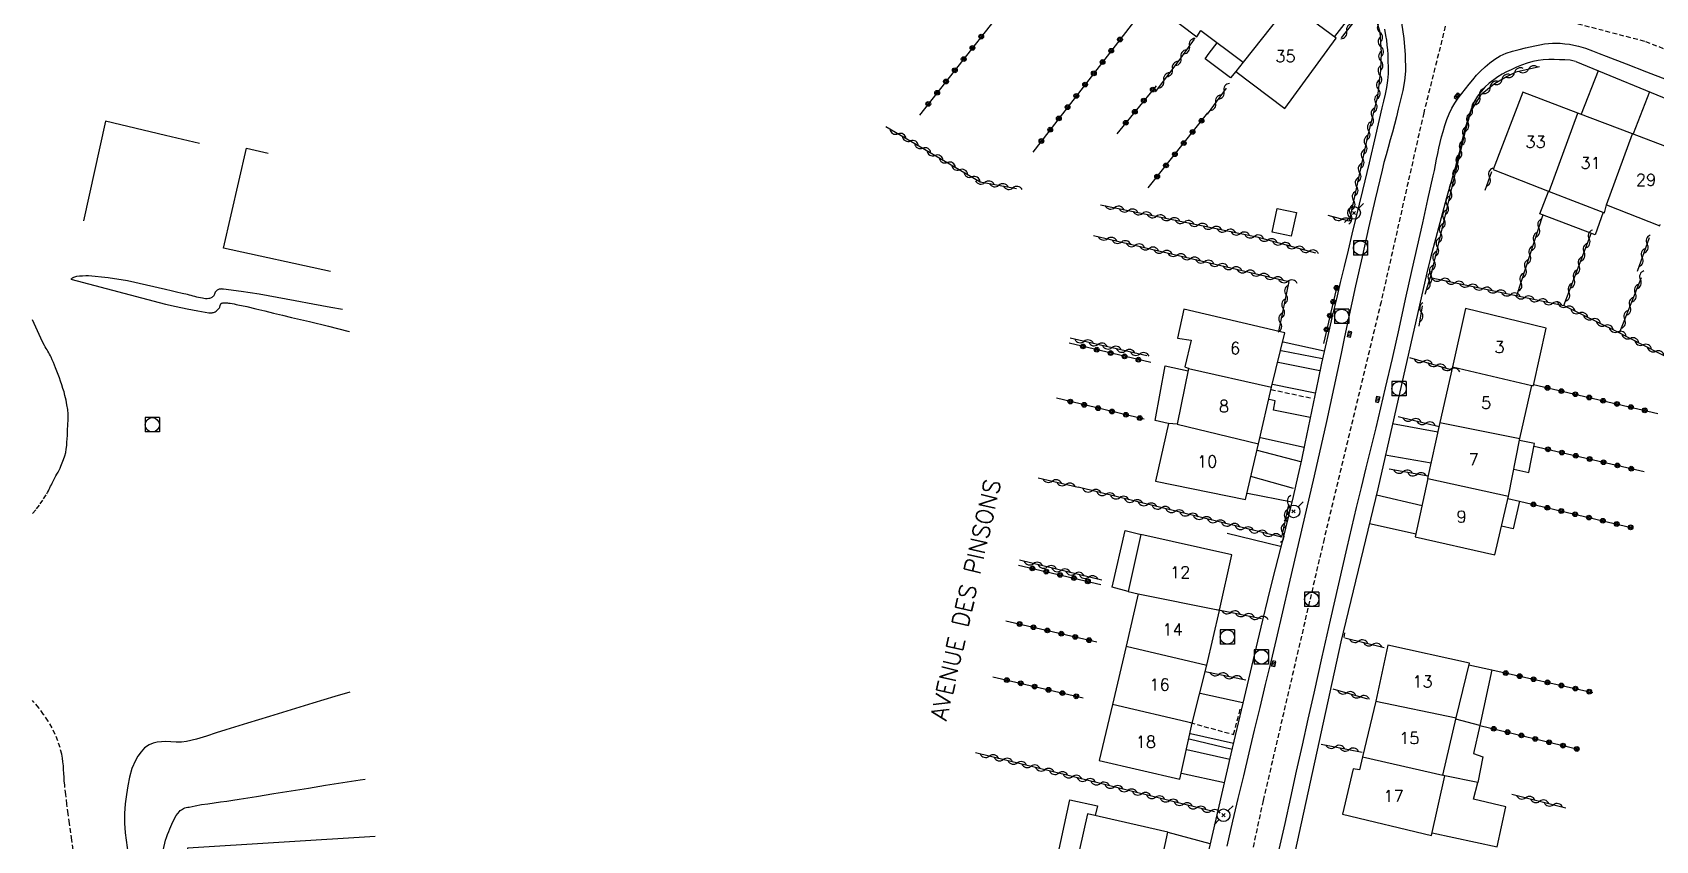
# Model space of a CAD drawing. Header units: millimetres. Extents: x 149998 to 151001, y 150999 to 152001.
# Drawn here: x 150000 to 150170.7, y 151510.6 to 151595.7 of the extents above; entities that cross this region are included whole.
import ezdxf
from ezdxf.enums import TextEntityAlignment as Align

# ---------------------------------------------------------------- set-up
doc = ezdxf.new("R2010")
doc.units = ezdxf.units.MM
doc.linetypes.add('DASHED', pattern=[0.75, 0.5, -0.25])
doc.layers.get('0').update_dxf_attribs({"linetype": 'CONTINUOUS'})
for name, color, linetype in [('W0001', 6, 'DASHED'), ('W0014', 7, 'CONTINUOUS'), ('W0017', 7, 'CONTINUOUS'), ('W0070', 7, 'DASHED'), ('W0101', 7, 'CONTINUOUS'), ('W0104', 1, 'CONTINUOUS'), ('W0112', 1, 'DASHED'), ('W0211', 2, 'CONTINUOUS'), ('W0214', 2, 'CONTINUOUS'), ('W0310', 3, 'CONTINUOUS'), ('W0323', 7, 'CONTINUOUS'), ('W0333', 7, 'CONTINUOUS'), ('W0401', 7, 'CONTINUOUS'), ('W0420', 7, 'CONTINUOUS'), ('W0473', 7, 'CONTINUOUS'), ('W0989', 7, 'CONTINUOUS'), ('W0991', 7, 'CONTINUOUS'), ('W1102', 7, 'CONTINUOUS')]:
    doc.layers.add(name, color=color, linetype=linetype)
doc.styles.get("Standard").update_dxf_attribs({"font": 'romans.shx', "width": 0.85})

# ---------------------------------------------------------------- blocks, each defined once
blk = doc.blocks.new('T420')
for p, q in [((0.75, 0.75), (-0.75, 0.75)), ((-0.75, 0.75), (-0.75, -0.75)), ((0.75, 0.75), (0.75, -0.75)), ((0.75, -0.75), (-0.75, -0.75))]:
    blk.add_line(p, q)
blk.add_ellipse((0, 0), major_axis=(-0.53, 0.53), ratio=1, start_param=3.926991, end_param=10.210176)
blk = doc.blocks.new('T401')
for p, q in [((-0.3, 0.3), (0, 0.3)), ((-0.3, -0.25), (-0.3, 0.3)), ((-0.3, 0.15), (0, 0.15)), ((-0.3, 0), (0, 0)), ((0, 0.3), (0, -0.25)), ((-0.3, -0.15), (0, -0.15)), ((-0.3, -0.25), (-0.3, -0.3)), ((-0.3, -0.3), (0, -0.3)), ((0, -0.3), (0, -0.25))]:
    blk.add_line(p, q)
blk = doc.blocks.new('T473')
for p, q in [((-0.166667, 0.166667), (0.166667, -0.166667)), ((-0.166667, -0.166667), (0.166667, 0.166667)), ((0.500001, 0.500001), (1.000002, 1.000002)), ((-1.000002, -1.000002), (-0.500001, -0.500001))]:
    blk.add_line(p, q)
blk.add_ellipse((0, 0), major_axis=(0.471405, 0.471405), ratio=1, start_param=5.4977871438, end_param=11.780972451)
blk = doc.blocks.new('t310o')
at = {"color": 0, "linetype": 'Continuous'}
for centre, start, end in [((-0.5, 0.38), 216.8699, 323.1304), ((0.5, -0.37), 36.8699, 143.1303)]:
    blk.add_arc(centre, 0.625, start, end, dxfattribs=at)
blk = doc.blocks.new('t323o')
at = {"color": 0, "linetype": 'Continuous'}
for radius in [0.25, 0.15]:
    blk.add_circle((0, 0), radius, dxfattribs=at)

msp = doc.modelspace()

# ---------------------------------------------------------------- linework, layer by layer
at = {"layer": 'W0001'}
for points in [[(150149.52, 151599.95), (150146.34, 151587.21), (150141.85, 151567.31), (150135.86, 151542.38), (150129.45, 151514.84), (150123.58, 151487.78), (150121.35, 151477.53)], [(150223.9, 151572.93), (150197.4, 151583.85), (150169.58, 151594.72), (150149.52, 151599.95)]]:
    msp.add_lwpolyline(points, dxfattribs=at)
at = {"layer": 'W0014'}
for points in [[(150143.99, 151596.69), (150144.26, 151595.01), (150144.4, 151593.3), (150144.41, 151591.6), (150144.32, 151590.58), (150144.13, 151589.57), (150143.89, 151588.57), (150143.66, 151587.58), (150143.47, 151586.78), (150143.26, 151585.97), (150143.05, 151585.17), (150142.82, 151584.37), (150142.6, 151583.57), (150142.38, 151582.77), (150142.16, 151581.97), (150141.96, 151581.17), (150141.23, 151578.13), (150140.53, 151575.09), (150139.86, 151572.04), (150139.18, 151569), (150138.79, 151567.22), (150138.4, 151565.43), (150138.02, 151563.65), (150137.64, 151561.87), (150137.26, 151560.09), (150136.88, 151558.3), (150136.49, 151556.52), (150136.1, 151554.74), (150134.8, 151549.01), (150133.48, 151543.29), (150132.15, 151537.56), (150130.81, 151531.84), (150130.24, 151529.44), (150129.67, 151527.04), (150129.09, 151524.65), (150128.52, 151522.25), (150127.94, 151519.85), (150127.37, 151517.46), (150126.8, 151515.06), (150126.23, 151512.66), (150125.63, 151510.05)], [(150142.22, 151596.02), (150142.33, 151595.34), (150142.41, 151594.84), (150142.47, 151594.34), (150142.52, 151593.84), (150142.55, 151593.34), (150142.58, 151592.66), (150142.6, 151591.98), (150142.59, 151591.3), (150142.54, 151590.62), (150142.44, 151589.88), (150142.28, 151589.16), (150142.11, 151588.44), (150141.94, 151587.72), (150141.28, 151584.82), (150140.59, 151581.93), (150139.89, 151579.04), (150139.2, 151576.15), (150138.79, 151574.45), (150138.38, 151572.75), (150137.97, 151571.05), (150137.56, 151569.35), (150137.15, 151567.65), (150136.74, 151565.94), (150136.35, 151564.24), (150135.96, 151562.53), (150135.59, 151560.85), (150135.23, 151559.16), (150134.88, 151557.47), (150134.54, 151555.78), (150134.19, 151554.09), (150133.84, 151552.4), (150133.48, 151550.71), (150133.11, 151549.02), (150132.6, 151546.84), (150132.08, 151544.67), (150131.54, 151542.49), (150131, 151540.32), (150130.45, 151538.15), (150129.9, 151535.98), (150129.37, 151533.81), (150128.84, 151531.63), (150127.44, 151525.7), (150126.05, 151519.76), (150124.68, 151513.81), (150123.32, 151507.87)], [(150131.15, 151509.69), (150131.76, 151512.43), (150132.37, 151515.18), (150132.97, 151517.92), (150133.58, 151520.66), (150134.18, 151523.41), (150134.8, 151526.15), (150135.66, 151529.98), (150136.53, 151533.82), (150137.4, 151537.65), (150138.28, 151541.47), (150138.78, 151543.57), (150139.28, 151545.67), (150139.79, 151547.77), (150140.3, 151549.86), (150140.81, 151551.96), (150141.32, 151554.06), (150141.82, 151556.16), (150142.32, 151558.26), (150143.04, 151561.37), (150143.74, 151564.48), (150144.43, 151567.6), (150145.13, 151570.71), (150145.68, 151573.18), (150146.23, 151575.64), (150146.78, 151578.1), (150147.33, 151580.56), (150147.46, 151581.15), (150147.58, 151581.73), (150147.7, 151582.32), (150147.81, 151582.91), (150147.94, 151583.5), (150148.07, 151584.08), (150148.21, 151584.67), (150148.37, 151585.24), (150148.56, 151585.87), (150148.76, 151586.49), (150149, 151587.1), (150149.28, 151587.68), (150149.6, 151588.23), (150149.96, 151588.74), (150150.35, 151589.23), (150150.73, 151589.72), (150151.11, 151590.21), (150151.49, 151590.69), (150151.89, 151591.16), (150152.32, 151591.6), (150152.79, 151592.04), (150153.29, 151592.47), (150153.81, 151592.85), (150154.37, 151593.19), (150155.02, 151593.47), (150155.69, 151593.68), (150156.37, 151593.86), (150157.04, 151594.03), (150157.54, 151594.15), (150158.04, 151594.27), (150158.54, 151594.37), (150159.05, 151594.45), (150159.46, 151594.5), (150159.87, 151594.52), (150160.28, 151594.53), (150160.69, 151594.52), (150161.17, 151594.48), (150161.66, 151594.42), (150162.13, 151594.33), (150162.61, 151594.22), (150163.35, 151594), (150164.08, 151593.73), (150164.8, 151593.44), (150165.52, 151593.16), (150167.64, 151592.35), (150169.76, 151591.53), (150171.88, 151590.7)], [(150162.29, 151592.59), (150161.74, 151592.74), (150161.18, 151592.78), (150160.61, 151592.78), (150160.07, 151592.8), (150159.49, 151592.82), (150158.92, 151592.78), (150158.36, 151592.7), (150157.8, 151592.59), (150157.21, 151592.44), (150156.64, 151592.23), (150156.09, 151592), (150155.54, 151591.74), (150155.06, 151591.51), (150154.59, 151591.27), (150154.14, 151591), (150153.7, 151590.69), (150153.23, 151590.31), (150152.78, 151589.9), (150152.37, 151589.45), (150152, 151588.96), (150151.69, 151588.44), (150151.45, 151587.88), (150151.24, 151587.31), (150151.05, 151586.74), (150150.76, 151585.82), (150150.51, 151584.88), (150150.28, 151583.93), (150150.05, 151582.99), (150149.63, 151581.41), (150149.19, 151579.84), (150148.75, 151578.26), (150148.32, 151576.69), (150147.88, 151575.12), (150147.46, 151573.54), (150147.05, 151571.96), (150146.66, 151570.37)], [(150162.34, 151592.59), (150173.25, 151588.1), (150190.72, 151581.28), (150208.74, 151574.72)], [(150131.21, 151502), (150137.64, 151531.55), (150141.53, 151547.64), (150146.71, 151570.37)]]:
    msp.add_lwpolyline(points, dxfattribs=at)
at = {"layer": 'W0017'}
for points in [[(150140.93, 151600.37), (150136.96, 151595.22)], [(150164.7, 151591.62), (150162.89, 151587.07)], [(150170.07, 151589.41), (150168.38, 151584.98)], [(150131.33, 151562.2), (150135.68, 151561.35)], [(150135.86, 151562.11), (150131.55, 151563.08)], [(150135.4, 151560.06), (150131.02, 151560.95)], [(150134.4, 151555.14), (150130.55, 151555.92), (150130.72, 151556.91), (150130.08, 151557.05)], [(150134.91, 151557.7), (150130.43, 151558.61)], [(150143.04, 151554.51), (150147.82, 151553.63)], [(150129.17, 151553.05), (150133.77, 151552.02)], [(150133.43, 151550.47), (150128.86, 151551.68)], [(150142.29, 151551.21), (150147.11, 151550.39)], [(150132.63, 151547.66), (150128.16, 151548.93)], [(150127.8, 151547.19), (150132.45, 151546.28)], [(150146.19, 151545.85), (150141.37, 151546.98)], [(150140.65, 151543.98), (150145.56, 151542.89)], [(150131.29, 151541.58), (150125.66, 151542.93)], [(150127.32, 151525.12), (150122.82, 151526.11)], [(150121.68, 151521.34), (150126.19, 151520.26)], [(150126.32, 151520.83), (150121.79, 151521.85)], [(150125.93, 151519.16), (150121.42, 151520.19)], [(150120.86, 151517.72), (150125.37, 151516.74)], [(150123.88, 151510.28), (150119.47, 151511.49)]]:
    msp.add_lwpolyline(points, dxfattribs=at)
at = {"layer": 'W0070'}
for points in [[(150000, 151545.04), (150000.01, 151545.05), (150000.43, 151545.53), (150000.81, 151546.05), (150001.17, 151546.58), (150001.5, 151547.11), (150001.59, 151547.27), (150001.68, 151547.43), (150001.76, 151547.59), (150001.84, 151547.75), (150001.91, 151547.91), (150001.99, 151548.07), (150002.07, 151548.23), (150002.15, 151548.39), (150002.25, 151548.59), (150002.36, 151548.8), (150002.47, 151549), (150002.58, 151549.2), (150002.69, 151549.41), (150002.8, 151549.61), (150002.9, 151549.82), (150002.99, 151550.03), (150003.14, 151550.38), (150003.28, 151550.74), (150003.4, 151551.1), (150003.5, 151551.47), (150003.56, 151551.83), (150003.6, 151552.19), (150003.62, 151552.55), (150003.64, 151552.91), (150003.67, 151553.25), (150003.68, 151553.59), (150003.7, 151553.93), (150003.71, 151554.27), (150003.72, 151554.42), (150003.73, 151554.57), (150003.74, 151554.73), (150003.75, 151554.88), (150003.76, 151555.04), (150003.77, 151555.19), (150003.76, 151555.35), (150003.76, 151555.5), (150003.71, 151556), (150003.63, 151556.49), (150003.54, 151556.97), (150003.42, 151557.46), (150003.32, 151557.84), (150003.21, 151558.21), (150003.08, 151558.59), (150002.95, 151558.96), (150002.83, 151559.31), (150002.7, 151559.66), (150002.56, 151560.01), (150002.43, 151560.36), (150002.32, 151560.65), (150002.21, 151560.93), (150002.09, 151561.22), (150001.96, 151561.5), (150001.88, 151561.65), (150001.8, 151561.81), (150001.71, 151561.96), (150001.62, 151562.11), (150001.53, 151562.27), (150001.44, 151562.42), (150001.35, 151562.57), (150001.27, 151562.73), (150001.07, 151563.11), (150000.89, 151563.49), (150000.71, 151563.88), (150000.53, 151564.26), (150000.35, 151564.65), (150000.18, 151565.04), (150000, 151565.41)], [(150004.37, 151508.93), (150004.13, 151510.69), (150003.9, 151512.44), (150003.76, 151513.45), (150003.63, 151514.46), (150003.5, 151515.47), (150003.39, 151516.48), (150003.35, 151516.89), (150003.32, 151517.29), (150003.3, 151517.69), (150003.28, 151518.1), (150003.25, 151518.5), (150003.21, 151518.91), (150003.16, 151519.31), (150003.08, 151519.71), (150002.9, 151520.42), (150002.66, 151521.12), (150002.39, 151521.81), (150002.07, 151522.48), (150001.64, 151523.21), (150001.17, 151523.91), (150000.66, 151524.59), (150000.12, 151525.24), (150000, 151525.37)]]:
    msp.add_lwpolyline(points, dxfattribs=at)
at = {"layer": 'W0101'}
for points in [[(150117.45, 151598.99), (150122.48, 151595.19), (150122.88, 151595.86)], [(150137.12, 151595.06), (150132.21, 151598.67)], [(150122.88, 151595.86), (150127.36, 151592.54)], [(150126.56, 151591.55), (150131.72, 151587.67), (150137.12, 151595.06)], [(150162.54, 151587.18), (150156.76, 151589.38), (150153.64, 151581.24), (150159.52, 151578.92)], [(150168.29, 151584.99), (150162.54, 151587.18)], [(150173.9, 151582.86), (150168.29, 151584.99)], [(150159.52, 151578.92), (150159.52, 151578.92), (150165.37, 151576.69), (150165.56, 151577.52)], [(150165.56, 151577.52), (150171.18, 151575.33), (150171.21, 151575.46)], [(150130.33, 151558.34), (150130.32, 151558.35), (150131.74, 151564.04), (150121.09, 151566.55), (150120.45, 151563.48), (150121.88, 151563.27), (150121.21, 151560.47), (150121.62, 151560.29), (150121.6, 151560.3)], [(150150.72, 151566.62), (150149.38, 151560.47)], [(150157.71, 151558.52), (150157.88, 151558.5), (150159.23, 151564.53), (150150.72, 151566.62)], [(150149.38, 151560.47), (150148.04, 151554.61)], [(150121.6, 151560.3), (150120.41, 151554.44), (150120.42, 151554.45)], [(150128.97, 151552.36), (150128.97, 151552.37), (150130.33, 151558.34)], [(150156.46, 151552.92), (150157.71, 151558.52)], [(150119.48, 151554.52), (150118.13, 151548.46), (150127.59, 151546.53)], [(150148.04, 151554.61), (150146.75, 151548.73), (150146.76, 151548.73)], [(150127.59, 151546.53), (150128.97, 151552.36)], [(150155.24, 151546.86), (150156.46, 151552.92)], [(150146.76, 151548.73), (150145.44, 151542.6), (150153.81, 151540.69), (150155.24, 151546.86)], [(150124.86, 151534.88), (150126.16, 151540.71), (150116.58, 151542.83), (150115.25, 151536.85)], [(150116.3, 151536.59), (150115.03, 151531.09)], [(150123.52, 151529.1), (150124.86, 151534.84), (150124.86, 151534.88)], [(150115.03, 151531.09), (150113.59, 151524.95)], [(150142.57, 151531.18), (150141.31, 151525.31)], [(150149.76, 151523.54), (150149.76, 151523.53), (150151.14, 151529.29), (150142.57, 151531.18)], [(150122, 151522.99), (150123.52, 151529.1)], [(150113.59, 151524.95), (150112.21, 151519.07), (150120.67, 151517.09)], [(150141.31, 151525.31), (150139.9, 151519.46)], [(150120.67, 151517.09), (150122, 151522.99)], [(150148.34, 151517.53), (150149.76, 151523.54)], [(150139.9, 151519.46), (150139.58, 151518.07), (150138.92, 151518.18), (150137.8, 151513.4), (150147.14, 151511.18), (150148.55, 151517.45)], [(150118.14, 151505.53), (150119.43, 151511.51), (150110.98, 151513.45), (150109.68, 151507.66), (150109.69, 151507.66)]]:
    msp.add_lwpolyline(points, dxfattribs=at)
at = {"layer": 'W0104'}
for points in [[(150126.56, 151591.55), (150126.56, 151591.54), (150126.02, 151590.87), (150123.35, 151592.88), (150123.76, 151593.49), (150124.61, 151594.58)], [(150127.36, 151592.54), (150126.56, 151591.55)], [(150165.21, 151576.75), (150165.2, 151576.75), (150164.36, 151574.37), (150158.56, 151576.58), (150159.47, 151578.94), (150159.48, 151578.93)], [(150119.48, 151554.52), (150119.47, 151554.53), (150118.1, 151554.84), (150119.14, 151560.59), (150121.55, 151560.05), (150121.55, 151560.05)], [(150120.42, 151554.45), (150119.48, 151554.52)], [(150155.81, 151549.7), (150157.41, 151549.36), (150158, 151552.4), (150156.42, 151552.71)], [(150155.18, 151546.62), (150155.18, 151546.62), (150156.42, 151546.34), (150155.74, 151543.42), (150154.51, 151543.7), (150154.51, 151543.7)], [(150115.25, 151536.85), (150115.25, 151536.85), (150113.56, 151537.3), (150114.95, 151543.26), (150116.63, 151542.82), (150116.62, 151542.82)], [(150115.25, 151536.85), (150116.3, 151536.59)], [(150151.1, 151529.12), (150151.09, 151529.13), (150153.5, 151528.59), (150152.24, 151522.75)], [(150152.24, 151522.75), (150149.73, 151523.42), (150149.73, 151523.42)], [(150152.24, 151522.75), (150152.23, 151522.75), (150151.57, 151519.8), (150152.56, 151519.45), (150152.02, 151516.75), (150152.02, 151516.75)], [(150147.21, 151511.46), (150147.21, 151511.46), (150154.08, 151509.97), (150154.96, 151514.19), (150151.59, 151514.98), (150152.02, 151516.75), (150148.55, 151517.45)], [(150148.55, 151517.45), (150148.34, 151517.53)], [(150109.63, 151507.41), (150109.63, 151507.41), (150107.62, 151507.94), (150109.12, 151514.91), (150112.01, 151514.3), (150111.77, 151513.27), (150111.77, 151513.27)]]:
    msp.add_lwpolyline(points, dxfattribs=at)
msp.add_lwpolyline([(150130.94, 151577.14), (150132.94, 151576.72), (150132.41, 151574.21), (150130.41, 151574.64)], close=True, dxfattribs=at)
at = {"layer": 'W0112'}
for points in [[(150130.27, 151558.11), (150134.53, 151557.18)], [(150138, 151532.49), (150137.9, 151531.81)], [(150121.78, 151523.04), (150126.34, 151521.79), (150127.06, 151524.51)]]:
    msp.add_lwpolyline(points, dxfattribs=at)
at = {"layer": 'W0211'}
for points in [[(150004.04, 151569.69), (150014, 151567.07)], [(150014, 151567.07), (150015.13, 151566.82), (150016.27, 151566.59), (150017.41, 151566.37), (150018.55, 151566.17), (150018.59, 151566.16), (150018.64, 151566.15), (150018.68, 151566.15), (150018.73, 151566.15), (150018.81, 151566.15), (150018.89, 151566.16), (150018.97, 151566.18), (150019.05, 151566.2), (150019.14, 151566.24), (150019.23, 151566.28), (150019.32, 151566.33), (150019.4, 151566.39), (150019.48, 151566.46), (150019.55, 151566.53), (150019.62, 151566.61), (150019.68, 151566.7), (150019.7, 151566.74), (150019.71, 151566.79), (150019.72, 151566.83), (150019.73, 151566.88), (150019.74, 151566.92), (150019.75, 151566.97), (150019.77, 151567.01), (150019.79, 151567.05), (150019.81, 151567.08), (150019.83, 151567.11), (150019.86, 151567.14), (150019.89, 151567.16), (150019.93, 151567.18), (150019.97, 151567.19), (150020.02, 151567.2), (150020.06, 151567.2), (150020.15, 151567.21), (150020.24, 151567.21), (150020.33, 151567.21), (150020.42, 151567.2), (150020.52, 151567.2), (150020.62, 151567.19), (150020.72, 151567.18), (150020.81, 151567.16), (150021.01, 151567.13), (150021.21, 151567.09), (150021.41, 151567.05), (150021.61, 151567.01), (150022.56, 151566.81), (150023.5, 151566.59), (150024.44, 151566.37), (150025.37, 151566.14), (150026.31, 151565.91), (150027.25, 151565.68), (150028.19, 151565.46), (150029.13, 151565.24), (150031.14, 151564.76), (150033.16, 151564.24), (150033.35, 151564.2)], [(150014, 151510.66), (150014.11, 151510.97), (150014.22, 151511.27), (150014.33, 151511.58), (150014.45, 151511.88), (150014.65, 151512.36), (150014.87, 151512.83), (150015.13, 151513.28), (150015.45, 151513.69), (150015.55, 151513.79), (150015.66, 151513.87), (150015.77, 151513.94), (150015.89, 151514), (150016.04, 151514.06), (150016.18, 151514.1), (150016.33, 151514.13), (150016.48, 151514.16), (150017.13, 151514.29), (150017.79, 151514.41), (150018.45, 151514.51), (150019.11, 151514.61), (150019.77, 151514.7), (150020.43, 151514.79), (150021.09, 151514.88), (150021.74, 151514.98), (150023.56, 151515.27), (150025.38, 151515.57), (150027.2, 151515.86), (150029.02, 151516.16), (150030.84, 151516.45), (150032.66, 151516.75), (150034.48, 151517.03), (150034.98, 151517.11)], [(150012.12, 151502.44), (150014, 151510.66)]]:
    msp.add_lwpolyline(points, dxfattribs=at)
at = {"layer": 'W0214'}
for points in [[(150014, 151568.6), (150012, 151569.07), (150009.98, 151569.51), (150007.95, 151569.86), (150005.89, 151570.07), (150005.82, 151570.07), (150005.75, 151570.07), (150005.68, 151570.06), (150005.61, 151570.06), (150005.28, 151570.03), (150004.96, 151570.01), (150004.63, 151569.97), (150004.31, 151569.88), (150004.23, 151569.84), (150004.16, 151569.8), (150004.1, 151569.75), (150004.04, 151569.69)], [(150032.61, 151566.52), (150031.38, 151566.73), (150029.5, 151567.08), (150027.62, 151567.44), (150025.75, 151567.79), (150023.86, 151568.12), (150021.97, 151568.41), (150020.08, 151568.65), (150020.01, 151568.66), (150019.94, 151568.66), (150019.88, 151568.67), (150019.81, 151568.66), (150019.73, 151568.65), (150019.65, 151568.64), (150019.57, 151568.62), (150019.5, 151568.59), (150019.42, 151568.54), (150019.35, 151568.47), (150019.29, 151568.4), (150019.23, 151568.33), (150019.21, 151568.29), (150019.19, 151568.25), (150019.17, 151568.2), (150019.16, 151568.16), (150019.15, 151568.11), (150019.13, 151568.07), (150019.11, 151568.03), (150019.09, 151567.99), (150019.04, 151567.93), (150018.99, 151567.88), (150018.94, 151567.83), (150018.88, 151567.79), (150018.8, 151567.74), (150018.72, 151567.71), (150018.63, 151567.68), (150018.54, 151567.66), (150018.37, 151567.65), (150018.2, 151567.65), (150018.03, 151567.67), (150017.87, 151567.7), (150017.67, 151567.73), (150017.47, 151567.77), (150017.28, 151567.82), (150017.09, 151567.87), (150016.9, 151567.93), (150016.7, 151567.98), (150016.51, 151568.03), (150016.32, 151568.08), (150015.74, 151568.2), (150015.16, 151568.33), (150014.58, 151568.47), (150014, 151568.6)], [(150033.37, 151526.26), (150031.79, 151525.8), (150029.5, 151525.1), (150027.21, 151524.38), (150024.92, 151523.67), (150022.62, 151522.97), (150020.33, 151522.28), (150019.31, 151521.96), (150018.29, 151521.62), (150017.26, 151521.31), (150016.21, 151521.06), (150015.66, 151521), (150015.1, 151520.99), (150014.55, 151521.02), (150014, 151521.04)], [(150014, 151521.04), (150013.56, 151521.02), (150013.12, 151520.97), (150012.68, 151520.87), (150012.27, 151520.7), (150011.8, 151520.38), (150011.42, 151519.98), (150011.1, 151519.53), (150010.83, 151519.06), (150010.46, 151518.2), (150010.21, 151517.31), (150010.03, 151516.4), (150009.89, 151515.49), (150009.76, 151514.48), (150009.68, 151513.47), (150009.67, 151512.46), (150009.74, 151511.44), (150010.08, 151509.13), (150010.59, 151506.85), (150011.27, 151504.62), (150012.12, 151502.44)]]:
    msp.add_lwpolyline(points, dxfattribs=at)
at = {"layer": 'W0310'}
for points in [[(150137.69, 151595.08), (150140.74, 151598.97), (150141.26, 151597.27), (150141.73, 151595.7), (150141.86, 151593.56), (150141.78, 151591.71), (150141.48, 151588.92), (150140.45, 151584.89), (150138.5, 151575.81), (150136.3, 151576.41)], [(150122.21, 151594.94), (150120.59, 151592.72), (150118.09, 151589.43)], [(150158.53, 151592.05), (150156.04, 151591.5), (150155.12, 151591.03), (150153.78, 151590.27), (150152.32, 151589.06), (150151.31, 151587.41), (150150.65, 151585.15), (150147, 151569.86), (150147.01, 151569.87), (150161.09, 151566.92), (150166.58, 151564.24), (150180.09, 151557.32)], [(150125.57, 151589.81), (150123.56, 151587.06)], [(150089.75, 151585.75), (150099.7, 151579.95), (150103.49, 151579.23)], [(150153.46, 151580.99), (150152.76, 151579.02)], [(150112.35, 151577.53), (150128.78, 151574.14), (150134.95, 151572.46)], [(150158.88, 151576.46), (150156.09, 151567.96)], [(150111.62, 151574.29), (150132.15, 151569.45), (150131.05, 151564.2)], [(150161.09, 151566.92), (150163.96, 151574.52)], [(150168.83, 151570.56), (150170.08, 151574.07)], [(150146.49, 151568.12), (150147, 151569.86)], [(150166.93, 151564.06), (150169.24, 151569.88)], [(150146.19, 151566.88), (150145.82, 151564.75)], [(150117.23, 151561.65), (150109.16, 151563.51)], [(150144.84, 151561.46), (150149.31, 151560.17)], [(150143.65, 151555.24), (150147.95, 151554.21)], [(150105.8, 151548.8), (150110, 151547.8)], [(150146.8, 151548.98), (150142.69, 151549.71)], [(150132.13, 151545.95), (150131.38, 151542.54), (150110, 151547.8)], [(150112.48, 151538.03), (150103.83, 151540.14)], [(150124.59, 151534.94), (150129.26, 151534)], [(150138.05, 151531.98), (150142.19, 151530.94)], [(150123.35, 151528.42), (150127.62, 151527.54)], [(150136.79, 151526.59), (150140.44, 151525.54)], [(150124.34, 151513.65), (150109.07, 151517.45), (150099.21, 151519.88)], [(150135.55, 151520.77), (150139.88, 151519.93)], [(150155.62, 151515.5), (150161.3, 151514.06)]]:
    msp.add_lwpolyline(points, dxfattribs=at)
at = {"layer": 'W0323'}
for points in [[(150105.69, 151602.7), (150093.31, 151586.97)], [(150117.24, 151598.6), (150105.21, 151583.06)], [(150118.18, 151590.06), (150114.06, 151585)], [(150117.37, 151579.32), (150123.62, 151587.19)], [(150137.24, 151569.08), (150135.79, 151562.95)], [(150117.62, 151560.92), (150109.04, 151562.98)], [(150116.95, 151554.98), (150107.71, 151557.17)], [(150157.9, 151558.61), (150170.95, 151555.58)], [(150157.95, 151552.14), (150169.52, 151549.45)], [(150156.42, 151546.34), (150168.16, 151543.58)], [(150103.71, 151539.62), (150112.36, 151537.59)], [(150102.37, 151533.75), (150111.96, 151531.53)], [(150153.5, 151528.59), (150164.12, 151526.22)], [(150101.03, 151527.86), (150110.53, 151525.64)], [(150152.24, 151522.75), (150162.72, 151520.2)]]:
    msp.add_lwpolyline(points, dxfattribs=at)
at = {"layer": 'W0333'}
for points in [[(150014, 151584.83), (150007.7, 151586.31), (150005.37, 151575.84)], [(150017.57, 151583.99), (150014, 151584.83)], [(150031.35, 151570.51), (150020.08, 151572.98), (150022.52, 151583.47), (150024.79, 151582.96)], [(150017.37, 151495.75), (150016.33, 151509.87), (150036.03, 151511.1)]]:
    msp.add_lwpolyline(points, dxfattribs=at)
at = {"layer": 'W1102'}
for points in [[(150132.21, 151598.67), (150127.36, 151592.54)], [(150159.52, 151578.92), (150162.54, 151587.18)], [(150165.56, 151577.52), (150168.29, 151584.99)], [(150149.38, 151560.47), (150157.71, 151558.52)], [(150121.6, 151560.3), (150130.33, 151558.34)], [(150120.42, 151554.45), (150128.97, 151552.36)], [(150148.04, 151554.61), (150156.46, 151552.92)], [(150146.76, 151548.73), (150155.24, 151546.86)], [(150116.3, 151536.59), (150124.86, 151534.88)], [(150115.03, 151531.09), (150123.52, 151529.1)], [(150122, 151522.99), (150113.59, 151524.95)], [(150141.31, 151525.31), (150149.76, 151523.54)], [(150139.9, 151519.46), (150148.34, 151517.53)]]:
    msp.add_lwpolyline(points, dxfattribs=at)

# ---------------------------------------------------------------- block references
at = {"layer": 'W0310'}
for p, rotation in [((150138.24, 151595.79), 51.94303522776548), ((150141.73, 151595.66), 273.623178813296), ((150121.69, 151594.23), 233.8502162696882), ((150141.82, 151594.17), 273.623178813296), ((150120.8, 151593.01), 233.8502162696882), ((150141.82, 151592.67), 267.5653165392646), ((150118.99, 151590.62), 232.7810462228519), ((150119.9, 151591.82), 232.7810462228519), ((150141.72, 151591.17), 263.8314737200667), ((150154.57, 151590.72), 209.8417035576037), ((150155.89, 151591.43), 206.8606415691538), ((150157.35, 151591.79), 192.3920230581846), ((150125.33, 151589.48), 233.7760023989292), ((150141.56, 151589.68), 263.8314737200667), ((150152.22, 151588.9), 238.7064653273931), ((150153.33, 151589.89), 219.5343046324041), ((150124.45, 151588.27), 233.7760023989292), ((150140.93, 151586.76), 255.6264710576424), ((150141.3, 151588.21), 255.6264710576424), ((150151.44, 151587.62), 238.7064653273931), ((150140.55, 151585.3), 255.6264710576424), ((150150.96, 151586.2), 253.5787976975946), ((150091.04, 151584.99), 329.7657659211408), ((150092.34, 151584.24), 329.7657659211408), ((150140.22, 151583.84), 257.8845687893135), ((150150.55, 151584.76), 256.5718809409831), ((150093.64, 151583.48), 329.7657659211408), ((150094.93, 151582.72), 329.7657659211408), ((150096.23, 151581.97), 329.7657659211408), ((150139.91, 151582.37), 257.8845687893135), ((150149.86, 151581.84), 256.5718809409831), ((150150.21, 151583.3), 256.5718809409831), ((150097.52, 151581.21), 329.7657659211408), ((150098.82, 151580.46), 329.7657659211408), ((150139.59, 151580.91), 257.8845687893135), ((150149.51, 151580.38), 256.5718809409831), ((150153.26, 151580.43), 250.2947088287319), ((150100.17, 151579.86), 349.3581866805099), ((150101.65, 151579.58), 349.3581866805099), ((150103.12, 151579.3), 349.3581866805099), ((150139.28, 151579.44), 257.8845687893135), ((150149.16, 151578.92), 256.5718809409831), ((150113.82, 151577.22), 348.3447855443438), ((150138.65, 151576.51), 257.8845687893135), ((150138.96, 151577.97), 257.8845687893135), ((150148.81, 151577.46), 256.5718809409831), ((150115.29, 151576.92), 348.3447855443438), ((150116.76, 151576.62), 348.3447855443438), ((150118.23, 151576.31), 348.3447855443438), ((150119.7, 151576.01), 348.3447855443438), ((150121.17, 151575.71), 348.3447855443438), ((150122.64, 151575.41), 348.3447855443438), ((150137.74, 151576.01), 164.7646893100883), ((150148.46, 151576), 256.5718809409831), ((150158.43, 151575.09), 251.8386098493422), ((150113.08, 151573.95), 346.7175584502391), ((150124.11, 151575.1), 348.3447855443438), ((150125.58, 151574.8), 348.3447855443438), ((150127.04, 151574.5), 348.3447855443438), ((150128.51, 151574.19), 348.3447855443438), ((150129.96, 151573.82), 344.7920447761007), ((150147.77, 151573.09), 256.5718809409831), ((150148.12, 151574.54), 256.5718809409831), ((150157.96, 151573.66), 251.8386098493422), ((150163.74, 151573.93), 69.30044758604814), ((150169.84, 151573.39), 70.2944004784298), ((150114.54, 151573.6), 346.7175584502391), ((150116, 151573.26), 346.7175584502391), ((150117.46, 151572.92), 346.7175584502391), ((150118.92, 151572.57), 346.7175584502391), ((150120.38, 151572.23), 346.7175584502391), ((150131.41, 151573.42), 344.7920447761007), ((150132.86, 151573.03), 344.7920447761007), ((150134.31, 151572.64), 344.7920447761007), ((150147.42, 151571.63), 256.5718809409831), ((150157.5, 151572.24), 251.8386098493422), ((150163.21, 151572.53), 69.30044758604814), ((150169.33, 151571.98), 70.2944004784298), ((150121.84, 151571.88), 346.7175584502391), ((150123.3, 151571.54), 346.7175584502391), ((150124.76, 151571.19), 346.7175584502391), ((150126.22, 151570.85), 346.7175584502391), ((150127.67, 151570.5), 346.7175584502391), ((150147.07, 151570.17), 256.5718809409831), ((150157.03, 151570.81), 251.8386098493422), ((150162.15, 151569.72), 69.30044758604814), ((150162.68, 151571.13), 69.30044758604814), ((150129.13, 151570.16), 346.7175584502391), ((150130.59, 151569.81), 346.7175584502391), ((150132.05, 151569.47), 346.7175584502391), ((150131.86, 151568.07), 258.1240049845288), ((150146.91, 151569.56), 73.92899365574068), ((150148.16, 151569.63), 348.1611936210685), ((150149.63, 151569.32), 348.1611936210685), ((150151.09, 151569.01), 348.1611936210685), ((150152.56, 151568.7), 348.1611936210685), ((150156.56, 151569.39), 251.8386098493422), ((150161.62, 151568.32), 69.30044758604814), ((150168.59, 151568.24), 68.29547144862694), ((150169.14, 151569.64), 68.29547144862694), ((150131.55, 151566.61), 258.1240049845288), ((150154.03, 151568.4), 348.1611936210685), ((150155.5, 151568.09), 348.1611936210685), ((150156.97, 151567.78), 348.1611936210685), ((150158.43, 151567.47), 348.1611936210685), ((150159.9, 151567.16), 348.1611936210685), ((150161.35, 151566.79), 334.0258220321988), ((150168.04, 151566.85), 68.29547144862694), ((150131.24, 151565.14), 258.1240049845288), ((150146.08, 151566.23), 260.0750619593217), ((150162.7, 151566.13), 334.0258220321988), ((150164.04, 151565.48), 334.0258220321988), ((150167.48, 151565.46), 68.29547144862694), ((150165.39, 151564.82), 334.0258220321988), ((150166.74, 151564.16), 332.85934081711), ((150168.07, 151563.47), 332.85934081711), ((150110.62, 151563.17), 167.0436324286195), ((150112.08, 151562.84), 167.0436324286195), ((150113.54, 151562.5), 167.0436324286195), ((150115, 151562.16), 167.0436324286195), ((150116.47, 151561.83), 167.0436324286195), ((150169.41, 151562.79), 332.85934081711), ((150170.74, 151562.11), 332.85934081711), ((150146.28, 151561.04), 343.8092673819972), ((150147.72, 151560.63), 343.8092673819972), ((150149.16, 151560.21), 343.8092673819972), ((150145.11, 151554.89), 346.6147097156022), ((150146.57, 151554.54), 346.6147097156022), ((150107.26, 151548.45), 346.5364313418604), ((150108.72, 151548.1), 346.5364313418604), ((150144.17, 151549.45), 169.8116830013076), ((150145.64, 151549.18), 169.8116830013076), ((150111.46, 151547.44), 166.1897393529388), ((150112.92, 151547.08), 166.1897393529388), ((150114.37, 151546.72), 166.1897393529388), ((150115.83, 151546.36), 166.1897393529388), ((150132.13, 151545.95), 257.5531273192246), ((150117.29, 151546.01), 166.1897393529388), ((150118.74, 151545.65), 166.1897393529388), ((150120.2, 151545.29), 166.1897393529388), ((150121.66, 151544.93), 166.1897393529388), ((150131.81, 151544.48), 257.5531273192246), ((150123.11, 151544.57), 166.1897393529388), ((150124.57, 151544.22), 166.1897393529388), ((150126.03, 151543.86), 166.1897393529388), ((150127.48, 151543.5), 166.1897393529388), ((150128.94, 151543.14), 166.1897393529388), ((150131.49, 151543.02), 257.5531273192246), ((150130.4, 151542.78), 166.1897393529388), ((150105.28, 151539.78), 166.3066132819605), ((150106.74, 151539.43), 166.3066132819605), ((150108.2, 151539.07), 166.3066132819605), ((150109.66, 151538.72), 166.3066132819605), ((150111.11, 151538.36), 166.3066132819605), ((150126.06, 151534.64), 348.7089520933661), ((150127.53, 151534.35), 348.7089520933661), ((150129, 151534.05), 348.7089520933661), ((150139.5, 151531.61), 345.8759743815758), ((150140.96, 151531.25), 345.8759743815758), ((150124.82, 151528.12), 348.3709029629234), ((150126.29, 151527.81), 348.3709029629234), ((150138.23, 151526.17), 343.9468235750094), ((150139.67, 151525.76), 343.9468235750094), ((150100.66, 151519.52), 166.1369824417032), ((150102.12, 151519.16), 166.1369824417032), ((150137.03, 151520.49), 348.9092779982782), ((150138.5, 151520.2), 348.9092779982782), ((150103.58, 151518.81), 166.1369824417032), ((150105.03, 151518.45), 166.1369824417032), ((150106.49, 151518.09), 166.1369824417032), ((150107.95, 151517.73), 166.1369824417032), ((150109.4, 151517.37), 166.0458762762803), ((150110.86, 151517.01), 166.0458762762803), ((150112.31, 151516.64), 166.0458762762803), ((150113.77, 151516.28), 166.0458762762803), ((150115.22, 151515.92), 166.0458762762803), ((150116.68, 151515.56), 166.0458762762803), ((150118.14, 151515.2), 166.0458762762803), ((150119.59, 151514.84), 166.0458762762803), ((150121.05, 151514.47), 166.0458762762803), ((150122.5, 151514.11), 166.0458762762803), ((150157.07, 151515.13), 345.725954126063), ((150158.53, 151514.76), 345.725954126063), ((150159.98, 151514.39), 345.725954126063), ((150123.96, 151513.75), 166.0458762762803)]:
    msp.add_blockref('t310o', p, dxfattribs=dict(at, rotation=rotation))
at = {"layer": 'W0323'}
for p, rotation in [((150099.8, 151595.22), 231.792132790435), ((150114.39, 151594.92), 232.2595156377898), ((150097.95, 151592.86), 231.792132790435), ((150098.87, 151594.04), 231.792132790435), ((150112.56, 151592.55), 232.2595156377898), ((150113.47, 151593.73), 232.2595156377898), ((150097.02, 151591.68), 231.792132790435), ((150111.64, 151591.36), 232.2595156377898), ((150095.16, 151589.32), 231.792132790435), ((150096.09, 151590.5), 231.792132790435), ((150110.72, 151590.18), 232.2595156377898), ((150117.84, 151589.65), 230.8714330672804), ((150094.23, 151588.14), 231.792132790435), ((150108.88, 151587.8), 232.2595156377898), ((150109.8, 151588.99), 232.2595156377898), ((150116.9, 151588.49), 230.8714330672804), ((150107.96, 151586.62), 232.2595156377898), ((150115, 151586.16), 230.8714330672804), ((150115.95, 151587.32), 230.8714330672804), ((150122.97, 151586.37), 51.54051337104588), ((150106.13, 151584.24), 232.2595156377898), ((150107.05, 151585.43), 232.2595156377898), ((150121.1, 151584.02), 51.54051337104588), ((150122.03, 151585.2), 51.54051337104588), ((150120.17, 151582.85), 51.54051337104588), ((150119.23, 151581.67), 51.54051337104588), ((150118.3, 151580.5), 51.54051337104588), ((150137.17, 151568.79), 256.6512728866603), ((150136.82, 151567.33), 256.6512728866603), ((150136.48, 151565.87), 256.6512728866603), ((150136.13, 151564.41), 256.6512728866603), ((150110.5, 151562.63), 166.4588075252953), ((150111.95, 151562.28), 166.4588075252953), ((150113.41, 151561.93), 166.4588075252953), ((150114.87, 151561.58), 166.4588075252953), ((150116.33, 151561.23), 166.4588075252953), ((150109.17, 151556.82), 166.6401441168389), ((150159.36, 151558.27), 346.9583809384105), ((150160.82, 151557.93), 346.9583809384105), ((150162.29, 151557.59), 346.9583809384105), ((150163.75, 151557.25), 346.9583809384105), ((150165.21, 151556.91), 346.9583809384105), ((150110.63, 151556.48), 166.6401441168389), ((150112.09, 151556.13), 166.6401441168389), ((150113.55, 151555.78), 166.6401441168389), ((150115.01, 151555.44), 166.6401441168389), ((150116.47, 151555.09), 166.6401441168389), ((150166.67, 151556.57), 346.9583809384105), ((150168.13, 151556.24), 346.9583809384105), ((150169.59, 151555.9), 346.9583809384105), ((150159.41, 151551.8), 346.9257577840229), ((150160.87, 151551.46), 346.9257577840229), ((150162.33, 151551.12), 346.9257577840229), ((150163.79, 151550.78), 346.9257577840229), ((150165.25, 151550.44), 346.9257577840229), ((150166.71, 151550.1), 346.9257577840229), ((150168.17, 151549.76), 346.9257577840229), ((150157.88, 151546), 346.7543416283276), ((150159.34, 151545.65), 346.7543416283276), ((150160.8, 151545.31), 346.7543416283276), ((150162.26, 151544.97), 346.7543416283276), ((150163.72, 151544.62), 346.7543416283276), ((150165.18, 151544.28), 346.7543416283276), ((150166.64, 151543.94), 346.7543416283276), ((150168.1, 151543.59), 346.7543416283276), ((150105.17, 151539.27), 346.8386237901923), ((150106.63, 151538.93), 346.8386237901923), ((150108.09, 151538.59), 346.8386237901923), ((150109.55, 151538.25), 346.8386237901923), ((150111.01, 151537.91), 346.8386237901923), ((150103.83, 151533.42), 346.9256658748819), ((150105.29, 151533.08), 346.9256658748819), ((150106.75, 151532.74), 346.9256658748819), ((150108.22, 151532.4), 346.9256658748819), ((150109.68, 151532.06), 346.9256658748819), ((150111.14, 151531.72), 346.9256658748819), ((150154.97, 151528.26), 347.4300658856695), ((150156.43, 151527.93), 347.4300658856695), ((150102.49, 151527.52), 346.8326537640154), ((150103.95, 151527.18), 346.8326537640154), ((150105.41, 151526.83), 346.8326537640154), ((150106.87, 151526.49), 346.8326537640154), ((150108.33, 151526.15), 346.8326537640154), ((150157.89, 151527.61), 347.4300658856695), ((150159.36, 151527.28), 347.4300658856695), ((150160.82, 151526.95), 347.4300658856695), ((150162.29, 151526.63), 347.4300658856695), ((150163.75, 151526.3), 347.4300658856695), ((150109.79, 151525.81), 346.8326537640154), ((150153.7, 151522.4), 346.3165031411904), ((150155.16, 151522.04), 346.3165031411904), ((150156.61, 151521.69), 346.3165031411904), ((150158.07, 151521.33), 346.3165031411904), ((150159.53, 151520.98), 346.3165031411904), ((150160.99, 151520.62), 346.3165031411904), ((150162.44, 151520.27), 346.3165031411904)]:
    msp.add_blockref('t323o', p, dxfattribs=dict(at, rotation=rotation))
at = {"layer": 'W0401'}
for p, rotation in [((150149.97, 151588.89), 322.5439153652833), ((150138.38, 151563.93), 167.9411047660894), ((150141.64, 151557.03), 346.7399228255297), ((150130.41, 151529.26), 166.6530403716517)]:
    msp.add_blockref('T401', p, dxfattribs=dict(at, rotation=rotation))
at = {"layer": 'W0420'}
for p in [(150139.69, 151572.99), (150137.71, 151565.79), (150143.75, 151558.18), (150012.6, 151554.38), (150134.56, 151536.01), (150125.69, 151532.05), (150129.27, 151529.96)]:
    msp.add_blockref('T420', p, dxfattribs=at)
at = {"layer": 'W0473'}
for p in [(150139.01, 151576.67), (150132.65, 151545.27), (150125.28, 151513.3)]:
    msp.add_blockref('T473', p, dxfattribs=at)

# ---------------------------------------------------------------- texts
at = {"layer": 'W0989'}
msp.add_text('AVENUE DES PINSONS   ', height=1.75, rotation=77.139, dxfattribs=at).set_placement((150096.13, 151523.17))
at = {"layer": 'W0991'}
for s, p in [('35', (150131.8, 151593.17)), ('33', (150158.1, 151584.15)), ('31', (150163.9, 151581.93)), ('29', (150169.72, 151580.16)), ('6', (150126.51, 151562.45)), ('3', (150154.31, 151562.56)), ('5', (150152.91, 151556.7)), ('8', (150125.33, 151556.33)), ('10', (150123.56, 151550.52)), ('7', (150151.6, 151550.73)), ('9', (150150.32, 151544.71)), ('12', (150120.72, 151538.86)), ('14', (150119.92, 151532.85)), ('16', (150118.55, 151527.04)), ('13', (150146.21, 151527.36)), ('18', (150117.11, 151521.02)), ('15', (150144.82, 151521.42)), ('17', (150143.16, 151515.32))]:
    msp.add_text(s, height=1.25, dxfattribs=at).set_placement(p, align=Align.MIDDLE_CENTER)

doc.saveas('drawing.dxf')
